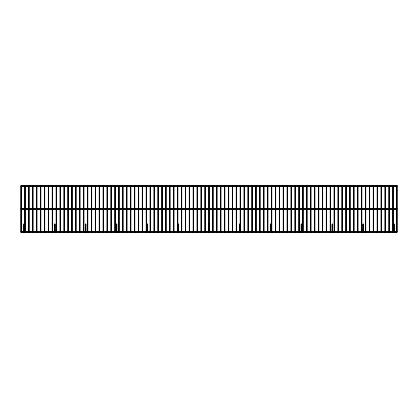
<?xml version="1.0" encoding="UTF-8"?>
<svg xmlns="http://www.w3.org/2000/svg" width="418" height="418" viewBox="0 0 418 418"><rect width="100%" height="100%" fill="white"/><g stroke="black" fill="none" stroke-linecap="round" stroke-linejoin="round"><path stroke-width="0.63" d="M177.802 232L178.538 232L178.538 224.168M23.758 231.776L24.281 231.776M24.281 232.225L23.758 232.225M55.108 232.225L54.591 232.225M85.941 232.225L85.418 232.225M116.768 232.225L116.251 232.225M147.079 231.776L147.601 231.776M147.601 232.225L147.079 232.225M178.429 232.225L177.911 232.225M209.261 232.225L208.739 232.225M240.089 232.225L239.571 232.225M270.399 231.776L270.921 231.776M270.921 232.225L270.399 232.225M301.749 232.225L301.232 232.225M332.582 232.225L332.059 232.225M363.409 232.225L362.892 232.225M393.719 231.776L394.242 231.776M394.242 232.225L393.719 232.225M24.385 224.168L24.385 232L23.654 232L23.654 224.168M55.218 224.168L55.218 232L54.481 232L54.481 224.168M86.045 224.168L86.045 232L85.314 232L85.314 224.168M116.878 224.168L116.878 232L116.141 232L116.141 224.168M147.706 224.168L147.706 232L146.974 232L146.974 224.168M240.198 224.168L240.198 232L239.462 232L239.462 224.168M271.026 224.168L271.026 232L270.294 232L270.294 224.168M301.859 224.168L301.859 232L301.122 232L301.122 224.168M332.686 224.168L332.686 232L331.955 232L331.955 224.168M363.519 224.168L363.519 232L362.782 232L362.782 224.168M394.346 224.168L394.346 232L393.615 232L393.615 224.168M21.083 186L396.917 186M21.083 186.365L396.917 186.365M21.083 208.634L396.917 208.634M21.083 209L396.917 209M21.083 209.366L396.917 209.366M21.083 231.635L396.917 231.635M21.083 232L396.917 232M393.981 223.802L393.981 231.797M393.004 185.738L393.004 232.262M389.085 185.738L389.085 232.262M385.171 185.738L385.171 232.262M381.258 185.738L381.258 232.262M377.344 185.738L377.344 232.262M373.426 185.738L373.426 232.262M369.512 185.738L369.512 232.262M365.598 185.738L365.598 232.262M363.148 223.802L363.148 231.797M361.68 185.738L361.68 232.262M357.766 185.738L357.766 232.262M353.853 185.738L353.853 232.262M349.939 185.738L349.939 232.262M346.02 185.738L346.02 232.262M342.107 185.738L342.107 232.262M338.193 185.738L338.193 232.262M334.28 185.738L334.28 232.262M332.32 223.802L332.32 231.797M330.361 185.738L330.361 232.262M326.448 185.738L326.448 232.262M322.534 185.738L322.534 232.262M318.62 185.738L318.62 232.262M314.702 185.738L314.702 232.262M310.788 185.738L310.788 232.262M306.875 185.738L306.875 232.262M302.956 185.738L302.956 232.262M301.488 223.802L301.488 231.797M299.042 185.738L299.042 232.262M295.129 185.738L295.129 232.262M291.215 185.738L291.215 232.262M287.297 185.738L287.297 232.262M283.383 185.738L283.383 232.262M279.47 185.738L279.47 232.262M275.556 185.738L275.556 232.262M271.637 185.738L271.637 232.262M270.66 223.802L270.66 231.797M267.724 185.738L267.724 232.262M263.81 185.738L263.81 232.262M259.891 185.738L259.891 232.262M255.978 185.738L255.978 232.262M252.064 185.738L252.064 232.262M248.151 185.738L248.151 232.262M244.232 185.738L244.232 232.262M240.319 185.738L240.319 232.262M239.827 223.802L239.827 231.797M236.405 185.738L236.405 232.262M232.492 185.738L232.492 232.262M228.573 185.738L228.573 232.262M224.659 185.738L224.659 232.262M220.746 185.738L220.746 232.262M216.832 185.738L216.832 232.262M212.914 185.738L212.914 232.262M209.366 224.168L209.366 232L208.634 232L208.634 224.168M209 185.738L209 232.262M205.086 185.738L205.086 232.262M201.168 185.738L201.168 232.262M197.254 185.738L197.254 232.262M193.341 185.738L193.341 232.262M189.427 185.738L189.427 232.262M185.508 185.738L185.508 232.262M181.595 185.738L181.595 232.262M178.172 223.802L178.172 231.797M177.681 185.738L177.681 232.262M173.768 185.738L173.768 232.262M169.849 185.738L169.849 232.262M165.936 185.738L165.936 232.262M162.022 185.738L162.022 232.262M158.108 185.738L158.108 232.262M154.19 185.738L154.19 232.262M150.276 185.738L150.276 232.262M147.34 223.802L147.34 231.797M146.363 185.738L146.363 232.262M142.444 185.738L142.444 232.262M138.53 185.738L138.53 232.262M134.617 185.738L134.617 232.262M130.703 185.738L130.703 232.262M126.785 185.738L126.785 232.262M122.871 185.738L122.871 232.262M118.958 185.738L118.958 232.262M116.512 223.802L116.512 231.797M115.044 185.738L115.044 232.262M111.125 185.738L111.125 232.262M107.212 185.738L107.212 232.262M103.298 185.738L103.298 232.262M99.379 185.738L99.379 232.262M95.466 185.738L95.466 232.262M91.552 185.738L91.552 232.262M87.639 185.738L87.639 232.262M85.68 223.802L85.68 231.797M83.72 185.738L83.72 232.262M79.807 185.738L79.807 232.262M75.893 185.738L75.893 232.262M71.98 185.738L71.98 232.262M68.061 185.738L68.061 232.262M64.147 185.738L64.147 232.262M60.234 185.738L60.234 232.262M56.32 185.738L56.32 232.262M54.852 223.802L54.852 231.797M52.402 185.738L52.402 232.262M48.488 185.738L48.488 232.262M44.574 185.738L44.574 232.262M40.656 185.738L40.656 232.262M36.742 185.738L36.742 232.262M32.829 185.738L32.829 232.262M28.915 185.738L28.915 232.262M24.996 185.738L24.996 232.262M24.019 223.802L24.019 231.797M396.917 185.634L21.083 185.634L21.083 232.366L396.917 232.366L396.917 185.634M21.266 185.738L20.9 185.738L20.9 232.262L21.266 232.262L21.266 185.738M25.184 185.738L24.814 185.738L24.814 232.262L25.184 232.262L25.184 185.738M29.098 185.738L28.732 185.738L28.732 232.262L29.098 232.262L29.098 185.738M33.012 185.738L32.646 185.738L32.646 232.262L33.012 232.262L33.012 185.738M36.925 185.738L36.559 185.738L36.559 232.262L36.925 232.262L36.925 185.738M40.844 185.738L40.473 185.738L40.473 232.262L40.844 232.262L40.844 185.738M44.757 185.738L44.392 185.738L44.392 232.262L44.757 232.262L44.757 185.738M48.671 185.738L48.305 185.738L48.305 232.262L48.671 232.262L48.671 185.738M52.584 185.738L52.219 185.738L52.219 232.262L52.584 232.262L52.584 185.738M56.503 185.738L56.132 185.738L56.132 232.262L56.503 232.262L56.503 185.738M60.417 185.738L60.051 185.738L60.051 232.262L60.417 232.262L60.417 185.738M64.33 185.738L63.964 185.738L63.964 232.262L64.33 232.262L64.33 185.738M68.244 185.738L67.878 185.738L67.878 232.262L68.244 232.262L68.244 185.738M72.162 185.738L71.791 185.738L71.791 232.262L72.162 232.262L72.162 185.738M76.076 185.738L75.71 185.738L75.71 232.262L76.076 232.262L76.076 185.738M79.99 185.738L79.624 185.738L79.624 232.262L79.99 232.262L79.99 185.738M83.908 185.738L83.537 185.738L83.537 232.262L83.908 232.262L83.908 185.738M87.822 185.738L87.456 185.738L87.456 232.262L87.822 232.262L87.822 185.738M91.735 185.738L91.37 185.738L91.37 232.262L91.735 232.262L91.735 185.738M95.649 185.738L95.283 185.738L95.283 232.262L95.649 232.262L95.649 185.738M99.568 185.738L99.197 185.738L99.197 232.262L99.568 232.262L99.568 185.738M103.481 185.738L103.115 185.738L103.115 232.262L103.481 232.262L103.481 185.738M107.395 185.738L107.029 185.738L107.029 232.262L107.395 232.262L107.395 185.738M111.308 185.738L110.942 185.738L110.942 232.262L111.308 232.262L111.308 185.738M115.227 185.738L114.856 185.738L114.856 232.262L115.227 232.262L115.227 185.738M119.14 185.738L118.775 185.738L118.775 232.262L119.14 232.262L119.14 185.738M123.054 185.738L122.688 185.738L122.688 232.262L123.054 232.262L123.054 185.738M126.967 185.738L126.602 185.738L126.602 232.262L126.967 232.262L126.967 185.738M130.886 185.738L130.52 185.738L130.52 232.262L130.886 232.262L130.886 185.738M134.8 185.738L134.434 185.738L134.434 232.262L134.8 232.262L134.8 185.738M138.713 185.738L138.348 185.738L138.348 232.262L138.713 232.262L138.713 185.738M142.632 185.738L142.261 185.738L142.261 232.262L142.632 232.262L142.632 185.738M146.546 185.738L146.18 185.738L146.18 232.262L146.546 232.262L146.546 185.738M150.459 185.738L150.093 185.738L150.093 232.262L150.459 232.262L150.459 185.738M154.373 185.738L154.007 185.738L154.007 232.262L154.373 232.262L154.373 185.738M158.291 185.738L157.92 185.738L157.92 232.262L158.291 232.262L158.291 185.738M162.205 185.738L161.839 185.738L161.839 232.262L162.205 232.262L162.205 185.738M166.118 185.738L165.753 185.738L165.753 232.262L166.118 232.262L166.118 185.738M170.032 185.738L169.666 185.738L169.666 232.262L170.032 232.262L170.032 185.738M173.951 185.738L173.58 185.738L173.58 232.262L173.951 232.262L173.951 185.738M177.864 185.738L177.498 185.738L177.498 232.262L177.864 232.262L177.864 185.738M181.778 185.738L181.412 185.738L181.412 232.262L181.778 232.262L181.778 185.738M185.696 185.738L185.326 185.738L185.326 232.262L185.696 232.262L185.696 185.738M189.61 185.738L189.244 185.738L189.244 232.262L189.61 232.262L189.61 185.738M193.524 185.738L193.158 185.738L193.158 232.262L193.524 232.262L193.524 185.738M197.437 185.738L197.071 185.738L197.071 232.262L197.437 232.262L197.437 185.738M201.356 185.738L200.985 185.738L200.985 232.262L201.356 232.262L201.356 185.738M205.269 185.738L204.904 185.738L204.904 232.262L205.269 232.262L205.269 185.738M209.183 185.738L208.817 185.738L208.817 232.262L209.183 232.262L209.183 185.738M213.096 185.738L212.731 185.738L212.731 232.262L213.096 232.262L213.096 185.738M217.015 185.738L216.644 185.738L216.644 232.262L217.015 232.262L217.015 185.738M220.929 185.738L220.563 185.738L220.563 232.262L220.929 232.262L220.929 185.738M224.842 185.738L224.476 185.738L224.476 232.262L224.842 232.262L224.842 185.738M228.756 185.738L228.39 185.738L228.39 232.262L228.756 232.262L228.756 185.738M232.674 185.738L232.303 185.738L232.303 232.262L232.674 232.262L232.674 185.738M236.588 185.738L236.222 185.738L236.222 232.262L236.588 232.262L236.588 185.738M240.502 185.738L240.136 185.738L240.136 232.262L240.502 232.262L240.502 185.738M244.42 185.738L244.049 185.738L244.049 232.262L244.42 232.262L244.42 185.738M248.334 185.738L247.968 185.738L247.968 232.262L248.334 232.262L248.334 185.738M252.247 185.738L251.882 185.738L251.882 232.262L252.247 232.262L252.247 185.738M256.161 185.738L255.795 185.738L255.795 232.262L256.161 232.262L256.161 185.738M260.08 185.738L259.709 185.738L259.709 232.262L260.08 232.262L260.08 185.738M263.993 185.738L263.627 185.738L263.627 232.262L263.993 232.262L263.993 185.738M267.907 185.738L267.541 185.738L267.541 232.262L267.907 232.262L267.907 185.738M271.82 185.738L271.454 185.738L271.454 232.262L271.82 232.262L271.82 185.738M275.739 185.738L275.368 185.738L275.368 232.262L275.739 232.262L275.739 185.738M279.652 185.738L279.287 185.738L279.287 232.262L279.652 232.262L279.652 185.738M283.566 185.738L283.2 185.738L283.2 232.262L283.566 232.262L283.566 185.738M287.48 185.738L287.114 185.738L287.114 232.262L287.48 232.262L287.48 185.738M291.398 185.738L291.032 185.738L291.032 232.262L291.398 232.262L291.398 185.738M295.312 185.738L294.946 185.738L294.946 232.262L295.312 232.262L295.312 185.738M299.225 185.738L298.86 185.738L298.86 232.262L299.225 232.262L299.225 185.738M303.144 185.738L302.773 185.738L302.773 232.262L303.144 232.262L303.144 185.738M307.058 185.738L306.692 185.738L306.692 232.262L307.058 232.262L307.058 185.738M310.971 185.738L310.605 185.738L310.605 232.262L310.971 232.262L310.971 185.738M314.885 185.738L314.519 185.738L314.519 232.262L314.885 232.262L314.885 185.738M318.803 185.738L318.432 185.738L318.432 232.262L318.803 232.262L318.803 185.738M322.717 185.738L322.351 185.738L322.351 232.262L322.717 232.262L322.717 185.738M326.63 185.738L326.265 185.738L326.265 232.262L326.63 232.262L326.63 185.738M330.544 185.738L330.178 185.738L330.178 232.262L330.544 232.262L330.544 185.738M334.463 185.738L334.092 185.738L334.092 232.262L334.463 232.262L334.463 185.738M338.376 185.738L338.01 185.738L338.01 232.262L338.376 232.262L338.376 185.738M342.29 185.738L341.924 185.738L341.924 232.262L342.29 232.262L342.29 185.738M346.209 185.738L345.838 185.738L345.838 232.262L346.209 232.262L346.209 185.738M350.122 185.738L349.756 185.738L349.756 232.262L350.122 232.262L350.122 185.738M354.036 185.738L353.67 185.738L353.67 232.262L354.036 232.262L354.036 185.738M357.949 185.738L357.583 185.738L357.583 232.262L357.949 232.262L357.949 185.738M361.868 185.738L361.497 185.738L361.497 232.262L361.868 232.262L361.868 185.738M365.781 185.738L365.416 185.738L365.416 232.262L365.781 232.262L365.781 185.738M369.695 185.738L369.329 185.738L369.329 232.262L369.695 232.262L369.695 185.738M373.608 185.738L373.243 185.738L373.243 232.262L373.608 232.262L373.608 185.738M377.527 185.738L377.156 185.738L377.156 232.262L377.527 232.262L377.527 185.738M381.441 185.738L381.075 185.738L381.075 232.262L381.441 232.262L381.441 185.738M385.354 185.738L384.988 185.738L384.988 232.262L385.354 232.262L385.354 185.738M389.268 185.738L388.902 185.738L388.902 232.262L389.268 232.262L389.268 185.738M393.186 185.738L392.815 185.738L392.815 232.262L393.186 232.262L393.186 185.738M397.1 185.738L396.734 185.738L396.734 232.262L397.1 232.262L397.1 185.738"/></g></svg>
